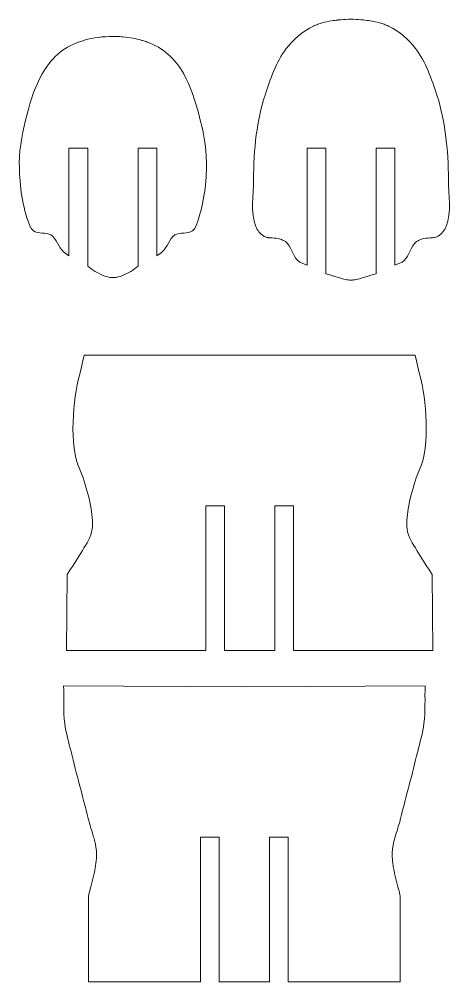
# Model space of a CAD drawing. Header units: centimetres. Extents: x 3.9 to 97.6, y -45.1 to 25.8.
# Drawn here: x 24.93 to 34.17, y 3.31 to 23.85 of the extents above; entities that cross this region are included whole.
import ezdxf

# ---------------------------------------------------------------- set-up
doc = ezdxf.new("R2010")
doc.units = ezdxf.units.CM
doc.header["$MEASUREMENT"] = 0
doc.layers.add('layer 1', color=7, linetype='Continuous')

msp = doc.modelspace()

# ---------------------------------------------------------------- linework, layer by layer
at = {"layer": 'layer 1', "lineweight": 5}
for points, knots in [([(31.27602, 21.09797), (31.27602, 21.09797), (31.07609, 21.09797), (31.07609, 21.09797), (31.07609, 21.09797), (31.07609, 21.09797), (31.07609, 18.59914), (31.07609, 18.59914), (31.07609, 18.59914), (31.00951, 18.6282), (30.93401, 18.64916), (30.87987, 18.69782), (30.87987, 18.69782), (30.76051, 18.80326), (30.74422, 19.00941), (30.61411, 19.10201), (30.61411, 19.10201), (30.5968, 19.11418), (30.57781, 19.12297), (30.55773, 19.12972), (30.55773, 19.12972), (30.55679, 19.1304), (30.55577, 19.13107), (30.55483, 19.13175), (30.55483, 19.13175), (30.5405, 19.14122), (30.52536, 19.14865), (30.50927, 19.15473), (30.50927, 19.15473), (30.49312, 19.16082), (30.47656, 19.16487), (30.45966, 19.16825), (30.45966, 19.16825), (30.40241, 19.17906), (30.34387, 19.17771), (30.28615, 19.18312), (30.28615, 19.18312), (30.28129, 19.1838), (30.27642, 19.18447), (30.27155, 19.18515), (30.27155, 19.18515), (30.2654, 19.18582), (30.25939, 19.1865), (30.25324, 19.18718), (30.25324, 19.18718), (30.2362, 19.18988), (30.21931, 19.19326), (30.20282, 19.19867), (30.20282, 19.19867), (30.19463, 19.20069), (30.18673, 19.20408), (30.17889, 19.20745), (30.17889, 19.20745), (30.16902, 19.21151), (30.15969, 19.21624), (30.1505, 19.22165), (30.1505, 19.22165), (30.07642, 19.26693), (30.01363, 19.34263), (29.98206, 19.42375), (29.98206, 19.42375), (29.86175, 19.73263), (29.93103, 20.0956), (29.9334, 20.42679), (29.9334, 20.42679), (29.9357, 20.74109), (29.94962, 21.0662), (29.99335, 21.3778), (29.99335, 21.3778), (30.03336, 21.66303), (30.0892, 21.95772), (30.18044, 22.23147), (30.18044, 22.23147), (30.2944, 22.5728), (30.41437, 22.93779), (30.63343, 23.22302), (30.63343, 23.22302), (30.78457, 23.42039), (30.98856, 23.59748), (31.21363, 23.70224), (31.21363, 23.70224), (31.24391, 23.71644), (31.27474, 23.72928), (31.3061, 23.74077), (31.3061, 23.74077), (31.33773, 23.75226), (31.3697, 23.7624), (31.40201, 23.77119), (31.40201, 23.77119), (31.46744, 23.79011), (31.53401, 23.80363), (31.60113, 23.81444), (31.60113, 23.81444), (31.64453, 23.8212), (31.6888, 23.82729), (31.73172, 23.83134), (31.73172, 23.83134), (31.73692, 23.83202), (31.74841, 23.83269), (31.75044, 23.83337), (31.75044, 23.83337), (31.76856, 23.83472), (31.78674, 23.83607), (31.80485, 23.8381), (31.80485, 23.8381), (31.87224, 23.84283), (31.93969, 23.84621), (32.00722, 23.84824), (32.00722, 23.84824), (32.00979, 23.84824), (32.01229, 23.84824), (32.01485, 23.84824), (32.01485, 23.84824), (32.01709, 23.84824), (32.01939, 23.84824), (32.02161, 23.84824), (32.02161, 23.84824), (32.08907, 23.84621), (32.1566, 23.84283), (32.22392, 23.8381), (32.22392, 23.8381), (32.2421, 23.83607), (32.26021, 23.83472), (32.27839, 23.83337), (32.27839, 23.83337), (32.32834, 23.82796), (32.37816, 23.82188), (32.4277, 23.81444), (32.4277, 23.81444), (32.49475, 23.80363), (32.5614, 23.79011), (32.62676, 23.77119), (32.62676, 23.77119), (32.65913, 23.7624), (32.6911, 23.75226), (32.72274, 23.74077), (32.72274, 23.74077), (32.7541, 23.72928), (32.78485, 23.71644), (32.8152, 23.70224), (32.8152, 23.70224), (33.04028, 23.59748), (33.24427, 23.42039), (33.3954, 23.22302), (33.3954, 23.22302), (33.61446, 22.93779), (33.73444, 22.5728), (33.84833, 22.23147), (33.84833, 22.23147), (33.93957, 21.95772), (33.9954, 21.66303), (34.03548, 21.3778), (34.03548, 21.3778), (34.07915, 21.0662), (34.09314, 20.74109), (34.09537, 20.42679), (34.09537, 20.42679), (34.09774, 20.0956), (34.16708, 19.73263), (34.0467, 19.42375), (34.0467, 19.42375), (34.01514, 19.34263), (33.95242, 19.26693), (33.87827, 19.22165), (33.87827, 19.22165), (33.86907, 19.21624), (33.85975, 19.21151), (33.84995, 19.20745), (33.84995, 19.20745), (33.84204, 19.20408), (33.83413, 19.20069), (33.82602, 19.19867), (33.82602, 19.19867), (33.80953, 19.19326), (33.79256, 19.18988), (33.77553, 19.18718), (33.77553, 19.18718), (33.76465, 19.18582), (33.75363, 19.18447), (33.74268, 19.18312), (33.74268, 19.18312), (33.68489, 19.17771), (33.62636, 19.17906), (33.56918, 19.16825), (33.56918, 19.16825), (33.55228, 19.16487), (33.53572, 19.16082), (33.5195, 19.15473), (33.5195, 19.15473), (33.50341, 19.14865), (33.48834, 19.14122), (33.47401, 19.13175), (33.47401, 19.13175), (33.47299, 19.13107), (33.47198, 19.1304), (33.47103, 19.12972), (33.47103, 19.12972), (33.46299, 19.12702), (33.45508, 19.12364), (33.44737, 19.12026), (33.44737, 19.12026), (33.43582, 19.11553), (33.42507, 19.10877), (33.41466, 19.10201), (33.41466, 19.10201), (33.28455, 19.00941), (33.26826, 18.80326), (33.14889, 18.69782), (33.14889, 18.69782), (33.09476, 18.64916), (33.01926, 18.6282), (32.95268, 18.59914), (32.95268, 18.59914), (32.95268, 18.59914), (32.95268, 21.09797), (32.95268, 21.09797), (32.95268, 21.09797), (32.95268, 21.09797), (32.55302, 21.09797), (32.55302, 21.09797), (32.55302, 21.09797), (32.55302, 21.09797), (32.55302, 18.43489), (32.55302, 18.43489), (32.55302, 18.43489), (32.55295, 18.43489), (32.55288, 18.43489), (32.55281, 18.43489), (32.55281, 18.43489), (32.55281, 18.43489), (32.55281, 18.41799), (32.55281, 18.41799), (32.55281, 18.41799), (32.51503, 18.40785), (32.47752, 18.39772), (32.44081, 18.3869), (32.44081, 18.3869), (32.41432, 18.37879), (32.38789, 18.37), (32.3616, 18.36122), (32.3616, 18.36122), (32.32611, 18.34905), (32.29063, 18.33756), (32.2548, 18.32607), (32.2548, 18.32607), (32.21479, 18.31323), (32.17437, 18.30241), (32.13321, 18.2943), (32.13321, 18.2943), (32.11063, 18.28957), (32.08799, 18.28619), (32.06508, 18.28416), (32.06508, 18.28416), (32.05372, 18.28281), (32.04237, 18.28213), (32.03087, 18.28213), (32.03087, 18.28213), (32.0254, 18.28213), (32.01993, 18.28213), (32.01445, 18.28213), (32.01445, 18.28213), (32.00891, 18.28213), (32.00337, 18.28213), (31.99789, 18.28213), (31.99789, 18.28213), (31.98647, 18.28213), (31.97511, 18.28281), (31.96369, 18.28416), (31.96369, 18.28416), (31.94084, 18.28619), (31.91813, 18.28957), (31.89562, 18.2943), (31.89562, 18.2943), (31.85446, 18.30241), (31.81398, 18.31323), (31.77403, 18.32607), (31.77403, 18.32607), (31.73821, 18.33756), (31.70272, 18.34905), (31.66717, 18.36122), (31.66717, 18.36122), (31.64088, 18.37), (31.61445, 18.37879), (31.58795, 18.3869), (31.58795, 18.3869), (31.55132, 18.39772), (31.51381, 18.40785), (31.47595, 18.41799), (31.47595, 18.41799), (31.47595, 18.41799), (31.47595, 21.09797), (31.47595, 21.09797), (31.47595, 21.09797), (31.47595, 21.09797), (31.27602, 21.09797), (31.27602, 21.09797)], [0, 0, 0, 0, 0.01333333, 0.01333333, 0.01333333, 0.01333333, 0.02666667, 0.02666667, 0.02666667, 0.02666667, 0.04, 0.04, 0.04, 0.04, 0.05333333, 0.05333333, 0.05333333, 0.05333333, 0.06666667, 0.06666667, 0.06666667, 0.06666667, 0.08, 0.08, 0.08, 0.08, 0.09333333, 0.09333333, 0.09333333, 0.09333333, 0.10666667, 0.10666667, 0.10666667, 0.10666667, 0.12, 0.12, 0.12, 0.12, 0.13333333, 0.13333333, 0.13333333, 0.13333333, 0.14666667, 0.14666667, 0.14666667, 0.14666667, 0.16, 0.16, 0.16, 0.16, 0.17333333, 0.17333333, 0.17333333, 0.17333333, 0.18666667, 0.18666667, 0.18666667, 0.18666667, 0.2, 0.2, 0.2, 0.2, 0.21333333, 0.21333333, 0.21333333, 0.21333333, 0.22666667, 0.22666667, 0.22666667, 0.22666667, 0.24, 0.24, 0.24, 0.24, 0.25333333, 0.25333333, 0.25333333, 0.25333333, 0.26666667, 0.26666667, 0.26666667, 0.26666667, 0.28, 0.28, 0.28, 0.28, 0.29333333, 0.29333333, 0.29333333, 0.29333333, 0.30666667, 0.30666667, 0.30666667, 0.30666667, 0.32, 0.32, 0.32, 0.32, 0.33333333, 0.33333333, 0.33333333, 0.33333333, 0.34666667, 0.34666667, 0.34666667, 0.34666667, 0.36, 0.36, 0.36, 0.36, 0.37333333, 0.37333333, 0.37333333, 0.37333333, 0.38666667, 0.38666667, 0.38666667, 0.38666667, 0.4, 0.4, 0.4, 0.4, 0.41333333, 0.41333333, 0.41333333, 0.41333333, 0.42666667, 0.42666667, 0.42666667, 0.42666667, 0.44, 0.44, 0.44, 0.44, 0.45333333, 0.45333333, 0.45333333, 0.45333333, 0.46666667, 0.46666667, 0.46666667, 0.46666667, 0.48, 0.48, 0.48, 0.48, 0.49333333, 0.49333333, 0.49333333, 0.49333333, 0.50666667, 0.50666667, 0.50666667, 0.50666667, 0.52, 0.52, 0.52, 0.52, 0.53333333, 0.53333333, 0.53333333, 0.53333333, 0.54666667, 0.54666667, 0.54666667, 0.54666667, 0.56, 0.56, 0.56, 0.56, 0.57333333, 0.57333333, 0.57333333, 0.57333333, 0.58666667, 0.58666667, 0.58666667, 0.58666667, 0.6, 0.6, 0.6, 0.6, 0.61333333, 0.61333333, 0.61333333, 0.61333333, 0.62666667, 0.62666667, 0.62666667, 0.62666667, 0.64, 0.64, 0.64, 0.64, 0.65333333, 0.65333333, 0.65333333, 0.65333333, 0.66666667, 0.66666667, 0.66666667, 0.66666667, 0.68, 0.68, 0.68, 0.68, 0.69333333, 0.69333333, 0.69333333, 0.69333333, 0.70666667, 0.70666667, 0.70666667, 0.70666667, 0.72, 0.72, 0.72, 0.72, 0.73333333, 0.73333333, 0.73333333, 0.73333333, 0.74666667, 0.74666667, 0.74666667, 0.74666667, 0.76, 0.76, 0.76, 0.76, 0.77333333, 0.77333333, 0.77333333, 0.77333333, 0.78666667, 0.78666667, 0.78666667, 0.78666667, 0.8, 0.8, 0.8, 0.8, 0.81333333, 0.81333333, 0.81333333, 0.81333333, 0.82666667, 0.82666667, 0.82666667, 0.82666667, 0.84, 0.84, 0.84, 0.84, 0.85333333, 0.85333333, 0.85333333, 0.85333333, 0.86666667, 0.86666667, 0.86666667, 0.86666667, 0.88, 0.88, 0.88, 0.88, 0.89333333, 0.89333333, 0.89333333, 0.89333333, 0.90666667, 0.90666667, 0.90666667, 0.90666667, 0.92, 0.92, 0.92, 0.92, 0.93333333, 0.93333333, 0.93333333, 0.93333333, 0.94666667, 0.94666667, 0.94666667, 0.94666667, 0.96, 0.96, 0.96, 0.96, 0.97333333, 0.97333333, 0.97333333, 0.97333333, 1, 1, 1, 1]), ([(26.32128, 23.40079), (26.30958, 23.39809), (26.29803, 23.3947), (26.2864, 23.39065), (26.2864, 23.39065), (26.25659, 23.38186), (26.22712, 23.3724), (26.19779, 23.36159), (26.19779, 23.36159), (26.03624, 23.30346), (25.87802, 23.21221), (25.74858, 23.09933), (25.74858, 23.09933), (25.6159, 22.98375), (25.50532, 22.8337), (25.41914, 22.68027), (25.41914, 22.68027), (25.27058, 22.41599), (25.17467, 22.11251), (25.09727, 21.81916), (25.09727, 21.81916), (25.00914, 21.48526), (24.93418, 21.13176), (24.93255, 20.78637), (24.93255, 20.78637), (24.93059, 20.36934), (24.98541, 19.93068), (25.11971, 19.53594), (25.11971, 19.53594), (25.14425, 19.46362), (25.17122, 19.37981), (25.23198, 19.33385), (25.23198, 19.33385), (25.33317, 19.2568), (25.50018, 19.31357), (25.6063, 19.24395), (25.6063, 19.24395), (25.73019, 19.16285), (25.76555, 18.98373), (25.87585, 18.88437), (25.87585, 18.88437), (25.91195, 18.85193), (25.95149, 18.82354), (25.99305, 18.79785), (25.99305, 18.79785), (25.99305, 18.79785), (25.99305, 21.09797), (25.99305, 21.09797), (25.99305, 21.09797), (25.99305, 21.09797), (26.39245, 21.09797), (26.39245, 21.09797), (26.39245, 21.09797), (26.39245, 21.09797), (26.39245, 18.62144), (26.39245, 18.62144), (26.39245, 18.62144), (26.39252, 18.62144), (26.39258, 18.62144), (26.39272, 18.62144), (26.39272, 18.62144), (26.39272, 18.62144), (26.39272, 18.57751), (26.39272, 18.57751), (26.39272, 18.57751), (26.44585, 18.54303), (26.49309, 18.49505), (26.5496, 18.46531), (26.5496, 18.46531), (26.66119, 18.40718), (26.78333, 18.33215), (26.90898, 18.33824), (26.90898, 18.33824), (26.91634, 18.33891), (26.92372, 18.33891), (26.93108, 18.33959), (26.93108, 18.33959), (26.93845, 18.33891), (26.94582, 18.33891), (26.95318, 18.33824), (26.95318, 18.33824), (27.0789, 18.33215), (27.20097, 18.40718), (27.31257, 18.46531), (27.31257, 18.46531), (27.36907, 18.49505), (27.41638, 18.54303), (27.46944, 18.57751), (27.46944, 18.57751), (27.46944, 18.57751), (27.46944, 21.09797), (27.46944, 21.09797), (27.46944, 21.09797), (27.46944, 21.09797), (27.86917, 21.09797), (27.86917, 21.09797), (27.86917, 21.09797), (27.86917, 21.09797), (27.86917, 18.79785), (27.86917, 18.79785), (27.86917, 18.79785), (27.91074, 18.82354), (27.95022, 18.85193), (27.98631, 18.88437), (27.98631, 18.88437), (28.09662, 18.98373), (28.13197, 19.16285), (28.25586, 19.24395), (28.25586, 19.24395), (28.36204, 19.31357), (28.529, 19.2568), (28.63018, 19.33385), (28.63018, 19.33385), (28.69094, 19.37981), (28.71791, 19.46362), (28.74245, 19.53594), (28.74245, 19.53594), (28.87682, 19.93068), (28.93163, 20.36934), (28.92967, 20.78637), (28.92967, 20.78637), (28.92798, 21.13176), (28.85303, 21.48526), (28.76495, 21.81916), (28.76495, 21.81916), (28.68756, 22.11251), (28.59158, 22.41599), (28.44302, 22.68027), (28.44302, 22.68027), (28.35684, 22.8337), (28.24626, 22.98375), (28.11365, 23.09933), (28.11365, 23.09933), (27.98422, 23.21221), (27.82598, 23.30346), (27.66437, 23.36159), (27.66437, 23.36159), (27.63139, 23.37308), (27.59814, 23.38457), (27.56454, 23.39403), (27.56454, 23.39403), (27.55555, 23.39673), (27.5465, 23.39944), (27.53744, 23.40214), (27.53744, 23.40214), (27.47823, 23.41836), (27.41828, 23.43256), (27.35778, 23.44337), (27.35778, 23.44337), (27.28776, 23.45689), (27.21712, 23.46635), (27.14616, 23.47244), (27.14616, 23.47244), (27.1031, 23.47649), (27.05991, 23.47919), (27.01665, 23.48055), (27.01665, 23.48055), (26.99103, 23.48122), (26.96542, 23.4819), (26.93973, 23.48122), (26.93973, 23.48122), (26.93426, 23.48122), (26.92871, 23.48122), (26.92324, 23.48122), (26.92324, 23.48122), (26.72405, 23.47987), (26.51526, 23.45824), (26.32128, 23.40079)], [0, 0, 0, 0, 0.02325581, 0.02325581, 0.02325581, 0.02325581, 0.04651163, 0.04651163, 0.04651163, 0.04651163, 0.06976744, 0.06976744, 0.06976744, 0.06976744, 0.09302326, 0.09302326, 0.09302326, 0.09302326, 0.11627907, 0.11627907, 0.11627907, 0.11627907, 0.13953488, 0.13953488, 0.13953488, 0.13953488, 0.1627907, 0.1627907, 0.1627907, 0.1627907, 0.18604651, 0.18604651, 0.18604651, 0.18604651, 0.20930233, 0.20930233, 0.20930233, 0.20930233, 0.23255814, 0.23255814, 0.23255814, 0.23255814, 0.25581395, 0.25581395, 0.25581395, 0.25581395, 0.27906977, 0.27906977, 0.27906977, 0.27906977, 0.30232558, 0.30232558, 0.30232558, 0.30232558, 0.3255814, 0.3255814, 0.3255814, 0.3255814, 0.34883721, 0.34883721, 0.34883721, 0.34883721, 0.37209302, 0.37209302, 0.37209302, 0.37209302, 0.39534884, 0.39534884, 0.39534884, 0.39534884, 0.41860465, 0.41860465, 0.41860465, 0.41860465, 0.44186047, 0.44186047, 0.44186047, 0.44186047, 0.46511628, 0.46511628, 0.46511628, 0.46511628, 0.48837209, 0.48837209, 0.48837209, 0.48837209, 0.51162791, 0.51162791, 0.51162791, 0.51162791, 0.53488372, 0.53488372, 0.53488372, 0.53488372, 0.55813953, 0.55813953, 0.55813953, 0.55813953, 0.58139535, 0.58139535, 0.58139535, 0.58139535, 0.60465116, 0.60465116, 0.60465116, 0.60465116, 0.62790698, 0.62790698, 0.62790698, 0.62790698, 0.65116279, 0.65116279, 0.65116279, 0.65116279, 0.6744186, 0.6744186, 0.6744186, 0.6744186, 0.69767442, 0.69767442, 0.69767442, 0.69767442, 0.72093023, 0.72093023, 0.72093023, 0.72093023, 0.74418605, 0.74418605, 0.74418605, 0.74418605, 0.76744186, 0.76744186, 0.76744186, 0.76744186, 0.79069767, 0.79069767, 0.79069767, 0.79069767, 0.81395349, 0.81395349, 0.81395349, 0.81395349, 0.8372093, 0.8372093, 0.8372093, 0.8372093, 0.86046512, 0.86046512, 0.86046512, 0.86046512, 0.88372093, 0.88372093, 0.88372093, 0.88372093, 0.90697674, 0.90697674, 0.90697674, 0.90697674, 0.93023256, 0.93023256, 0.93023256, 0.93023256, 0.95348837, 0.95348837, 0.95348837, 0.95348837, 1, 1, 1, 1]), ([(33.62372, 10.37266), (33.62372, 10.37266), (33.76417, 10.37266), (33.76417, 10.37266), (33.76417, 10.37266), (33.76417, 10.37266), (33.74795, 12.00092), (33.74795, 12.00092), (33.74795, 12.00092), (33.65164, 12.15029), (33.54457, 12.29967), (33.45596, 12.45378), (33.45596, 12.45378), (33.37221, 12.59978), (33.26265, 12.74375), (33.22514, 12.90799), (33.22514, 12.90799), (33.18911, 13.06548), (33.21351, 13.23716), (33.23514, 13.39735), (33.23514, 13.39735), (33.26204, 13.59674), (33.32754, 13.79546), (33.38485, 13.98877), (33.38485, 13.98877), (33.44136, 14.1787), (33.54565, 14.36187), (33.57952, 14.55721), (33.57952, 14.55721), (33.64197, 14.91746), (33.6292, 15.30138), (33.59452, 15.6657), (33.59452, 15.6657), (33.56201, 16.00635), (33.454, 16.34566), (33.38485, 16.68091), (33.38485, 16.68091), (33.38485, 16.68091), (26.31682, 16.68091), (26.31682, 16.68091), (26.31682, 16.68091), (26.24767, 16.34566), (26.13966, 16.00635), (26.10722, 15.6657), (26.10722, 15.6657), (26.07254, 15.30138), (26.05977, 14.91746), (26.12215, 14.55721), (26.12215, 14.55721), (26.15609, 14.36187), (26.26031, 14.1787), (26.31682, 13.98877), (26.31682, 13.98877), (26.3742, 13.79546), (26.43963, 13.59674), (26.4666, 13.39735), (26.4666, 13.39735), (26.48816, 13.23716), (26.51256, 13.06548), (26.47653, 12.90799), (26.47653, 12.90799), (26.43909, 12.74375), (26.32945, 12.59978), (26.24571, 12.45378), (26.24571, 12.45378), (26.1571, 12.29967), (26.0501, 12.15029), (25.95372, 12.00092), (25.95372, 12.00092), (25.95372, 12.00092), (25.9375, 10.37266), (25.9375, 10.37266), (25.9375, 10.37266), (25.9375, 10.37266), (28.91278, 10.37266), (28.91278, 10.37266), (28.91278, 10.37266), (28.91278, 10.37266), (28.91278, 13.46156), (28.91278, 13.46156), (28.91278, 13.46156), (28.91278, 13.46156), (29.31217, 13.46156), (29.31217, 13.46156), (29.31217, 13.46156), (29.31217, 13.46156), (29.31217, 10.37266), (29.31217, 10.37266), (29.31217, 10.37266), (29.31217, 10.37266), (30.3895, 10.37266), (30.3895, 10.37266), (30.3895, 10.37266), (30.3895, 10.37266), (30.3895, 13.46156), (30.3895, 13.46156), (30.3895, 13.46156), (30.3895, 13.46156), (30.7889, 13.46156), (30.7889, 13.46156), (30.7889, 13.46156), (30.7889, 13.46156), (30.7889, 10.37266), (30.7889, 10.37266), (30.7889, 10.37266), (30.7889, 10.37266), (33.62372, 10.37266), (33.62372, 10.37266)], [0, 0, 0, 0, 0.03571429, 0.03571429, 0.03571429, 0.03571429, 0.07142857, 0.07142857, 0.07142857, 0.07142857, 0.10714286, 0.10714286, 0.10714286, 0.10714286, 0.14285714, 0.14285714, 0.14285714, 0.14285714, 0.17857143, 0.17857143, 0.17857143, 0.17857143, 0.21428571, 0.21428571, 0.21428571, 0.21428571, 0.25, 0.25, 0.25, 0.25, 0.28571429, 0.28571429, 0.28571429, 0.28571429, 0.32142857, 0.32142857, 0.32142857, 0.32142857, 0.35714286, 0.35714286, 0.35714286, 0.35714286, 0.39285714, 0.39285714, 0.39285714, 0.39285714, 0.42857143, 0.42857143, 0.42857143, 0.42857143, 0.46428571, 0.46428571, 0.46428571, 0.46428571, 0.5, 0.5, 0.5, 0.5, 0.53571429, 0.53571429, 0.53571429, 0.53571429, 0.57142857, 0.57142857, 0.57142857, 0.57142857, 0.60714286, 0.60714286, 0.60714286, 0.60714286, 0.64285714, 0.64285714, 0.64285714, 0.64285714, 0.67857143, 0.67857143, 0.67857143, 0.67857143, 0.71428571, 0.71428571, 0.71428571, 0.71428571, 0.75, 0.75, 0.75, 0.75, 0.78571429, 0.78571429, 0.78571429, 0.78571429, 0.82142857, 0.82142857, 0.82142857, 0.82142857, 0.85714286, 0.85714286, 0.85714286, 0.85714286, 0.89285714, 0.89285714, 0.89285714, 0.89285714, 0.92857143, 0.92857143, 0.92857143, 0.92857143, 1, 1, 1, 1]), ([(26.56846, 5.8488), (26.56839, 5.84813), (26.56832, 5.84745), (26.56819, 5.8461), (26.56819, 5.8461), (26.5646, 5.8096), (26.5596, 5.7731), (26.55345, 5.7366), (26.55345, 5.7366), (26.5402, 5.65684), (26.52195, 5.57912), (26.50228, 5.50071), (26.50228, 5.50071), (26.48363, 5.42704), (26.46362, 5.35336), (26.44497, 5.27901), (26.44497, 5.27901), (26.43266, 5.23035), (26.42118, 5.18101), (26.41097, 5.13166), (26.41097, 5.13166), (26.41097, 5.13166), (26.41097, 3.30536), (26.41097, 3.30536), (26.41097, 3.30536), (26.41097, 3.30536), (28.80017, 3.30536), (28.80017, 3.30536), (28.80017, 3.30536), (28.80017, 3.30536), (28.80017, 6.39426), (28.80017, 6.39426), (28.80017, 6.39426), (28.80017, 6.39426), (29.1999, 6.39426), (29.1999, 6.39426), (29.1999, 6.39426), (29.1999, 6.39426), (29.1999, 3.30536), (29.1999, 3.30536), (29.1999, 3.30536), (29.1999, 3.30536), (30.27689, 3.30536), (30.27689, 3.30536), (30.27689, 3.30536), (30.27689, 3.30536), (30.27689, 6.39426), (30.27689, 6.39426), (30.27689, 6.39426), (30.27689, 6.39426), (30.67663, 6.39426), (30.67663, 6.39426), (30.67663, 6.39426), (30.67663, 6.39426), (30.67663, 3.30536), (30.67663, 3.30536), (30.67663, 3.30536), (30.67663, 3.30536), (33.06562, 3.30536), (33.06562, 3.30536), (33.06562, 3.30536), (33.06562, 3.30536), (33.06562, 5.13166), (33.06562, 5.13166), (33.06562, 5.13166), (33.05542, 5.18101), (33.04393, 5.23035), (33.03163, 5.27901), (33.03163, 5.27901), (33.01297, 5.35336), (32.99296, 5.42704), (32.97424, 5.50071), (32.97424, 5.50071), (32.95457, 5.57912), (32.93639, 5.65684), (32.92314, 5.7366), (32.92314, 5.7366), (32.91706, 5.7731), (32.91199, 5.8096), (32.90841, 5.8461), (32.90841, 5.8461), (32.90834, 5.84745), (32.9082, 5.84813), (32.90813, 5.8488), (32.90813, 5.8488), (32.90813, 5.8488), (32.90807, 5.84948), (32.90807, 5.84948), (32.90807, 5.84948), (32.9057, 5.8657), (32.90374, 5.88192), (32.90192, 5.89747), (32.90192, 5.89747), (32.89779, 5.93532), (32.89557, 5.97249), (32.89502, 6.01035), (32.89502, 6.01035), (32.89495, 6.03468), (32.89543, 6.05968), (32.89725, 6.08402), (32.89725, 6.08402), (32.89935, 6.11308), (32.90259, 6.14215), (32.90692, 6.17053), (32.90692, 6.17053), (32.91212, 6.20433), (32.91861, 6.23813), (32.92625, 6.27192), (32.92625, 6.27192), (32.9418, 6.34019), (32.96147, 6.40778), (32.98222, 6.47537), (32.98222, 6.47537), (33.00452, 6.54769), (33.02798, 6.62001), (33.04899, 6.69301), (33.04899, 6.69301), (33.05826, 6.72478), (33.06677, 6.75655), (33.07468, 6.78899), (33.07468, 6.78899), (33.18945, 7.26145), (33.32558, 7.74337), (33.43906, 8.21651), (33.43906, 8.21651), (33.48638, 8.4132), (33.54843, 8.61462), (33.57377, 8.81537), (33.57377, 8.81537), (33.60709, 9.07897), (33.59006, 9.35406), (33.59804, 9.61969), (33.59804, 9.61969), (33.59804, 9.61969), (29.73833, 9.60212), (29.73833, 9.60212), (29.73833, 9.60212), (29.73833, 9.60212), (25.87856, 9.61969), (25.87856, 9.61969), (25.87856, 9.61969), (25.88653, 9.35406), (25.8695, 9.07897), (25.90282, 8.81537), (25.90282, 8.81537), (25.92817, 8.61462), (25.99028, 8.4132), (26.03753, 8.21651), (26.03753, 8.21651), (26.15108, 7.74337), (26.28707, 7.26145), (26.40191, 6.78899), (26.40191, 6.78899), (26.40989, 6.75655), (26.41841, 6.72478), (26.4276, 6.69301), (26.4276, 6.69301), (26.44868, 6.62001), (26.47214, 6.54769), (26.49445, 6.47537), (26.49445, 6.47537), (26.506, 6.43752), (26.51742, 6.39967), (26.52783, 6.36114), (26.52783, 6.36114), (26.5325, 6.34425), (26.53696, 6.32735), (26.54122, 6.31045), (26.54122, 6.31045), (26.54385, 6.29963), (26.54649, 6.28882), (26.54892, 6.278), (26.54892, 6.278), (26.54933, 6.27598), (26.55, 6.27327), (26.55034, 6.27192), (26.55034, 6.27192), (26.55798, 6.23813), (26.56454, 6.20433), (26.56967, 6.17053), (26.56967, 6.17053), (26.574, 6.14215), (26.57724, 6.11308), (26.57934, 6.08402), (26.57934, 6.08402), (26.58116, 6.05968), (26.58171, 6.03468), (26.58157, 6.01035), (26.58157, 6.01035), (26.58103, 5.97249), (26.57887, 5.93532), (26.57467, 5.89747), (26.57467, 5.89747), (26.57292, 5.88192), (26.57089, 5.8657), (26.56859, 5.84948), (26.56859, 5.84948), (26.56852, 5.84948), (26.56846, 5.8488), (26.56846, 5.8488)], [0, 0, 0, 0, 0.01960784, 0.01960784, 0.01960784, 0.01960784, 0.03921569, 0.03921569, 0.03921569, 0.03921569, 0.05882353, 0.05882353, 0.05882353, 0.05882353, 0.07843137, 0.07843137, 0.07843137, 0.07843137, 0.09803922, 0.09803922, 0.09803922, 0.09803922, 0.11764706, 0.11764706, 0.11764706, 0.11764706, 0.1372549, 0.1372549, 0.1372549, 0.1372549, 0.15686275, 0.15686275, 0.15686275, 0.15686275, 0.17647059, 0.17647059, 0.17647059, 0.17647059, 0.19607843, 0.19607843, 0.19607843, 0.19607843, 0.21568627, 0.21568627, 0.21568627, 0.21568627, 0.23529412, 0.23529412, 0.23529412, 0.23529412, 0.25490196, 0.25490196, 0.25490196, 0.25490196, 0.2745098, 0.2745098, 0.2745098, 0.2745098, 0.29411765, 0.29411765, 0.29411765, 0.29411765, 0.31372549, 0.31372549, 0.31372549, 0.31372549, 0.33333333, 0.33333333, 0.33333333, 0.33333333, 0.35294118, 0.35294118, 0.35294118, 0.35294118, 0.37254902, 0.37254902, 0.37254902, 0.37254902, 0.39215686, 0.39215686, 0.39215686, 0.39215686, 0.41176471, 0.41176471, 0.41176471, 0.41176471, 0.43137255, 0.43137255, 0.43137255, 0.43137255, 0.45098039, 0.45098039, 0.45098039, 0.45098039, 0.47058824, 0.47058824, 0.47058824, 0.47058824, 0.49019608, 0.49019608, 0.49019608, 0.49019608, 0.50980392, 0.50980392, 0.50980392, 0.50980392, 0.52941176, 0.52941176, 0.52941176, 0.52941176, 0.54901961, 0.54901961, 0.54901961, 0.54901961, 0.56862745, 0.56862745, 0.56862745, 0.56862745, 0.58823529, 0.58823529, 0.58823529, 0.58823529, 0.60784314, 0.60784314, 0.60784314, 0.60784314, 0.62745098, 0.62745098, 0.62745098, 0.62745098, 0.64705882, 0.64705882, 0.64705882, 0.64705882, 0.66666667, 0.66666667, 0.66666667, 0.66666667, 0.68627451, 0.68627451, 0.68627451, 0.68627451, 0.70588235, 0.70588235, 0.70588235, 0.70588235, 0.7254902, 0.7254902, 0.7254902, 0.7254902, 0.74509804, 0.74509804, 0.74509804, 0.74509804, 0.76470588, 0.76470588, 0.76470588, 0.76470588, 0.78431373, 0.78431373, 0.78431373, 0.78431373, 0.80392157, 0.80392157, 0.80392157, 0.80392157, 0.82352941, 0.82352941, 0.82352941, 0.82352941, 0.84313725, 0.84313725, 0.84313725, 0.84313725, 0.8627451, 0.8627451, 0.8627451, 0.8627451, 0.88235294, 0.88235294, 0.88235294, 0.88235294, 0.90196078, 0.90196078, 0.90196078, 0.90196078, 0.92156863, 0.92156863, 0.92156863, 0.92156863, 0.94117647, 0.94117647, 0.94117647, 0.94117647, 0.96078431, 0.96078431, 0.96078431, 0.96078431, 1, 1, 1, 1])]:
    msp.add_open_spline(points, degree=3, knots=knots, dxfattribs=at)

doc.saveas('drawing.dxf')
